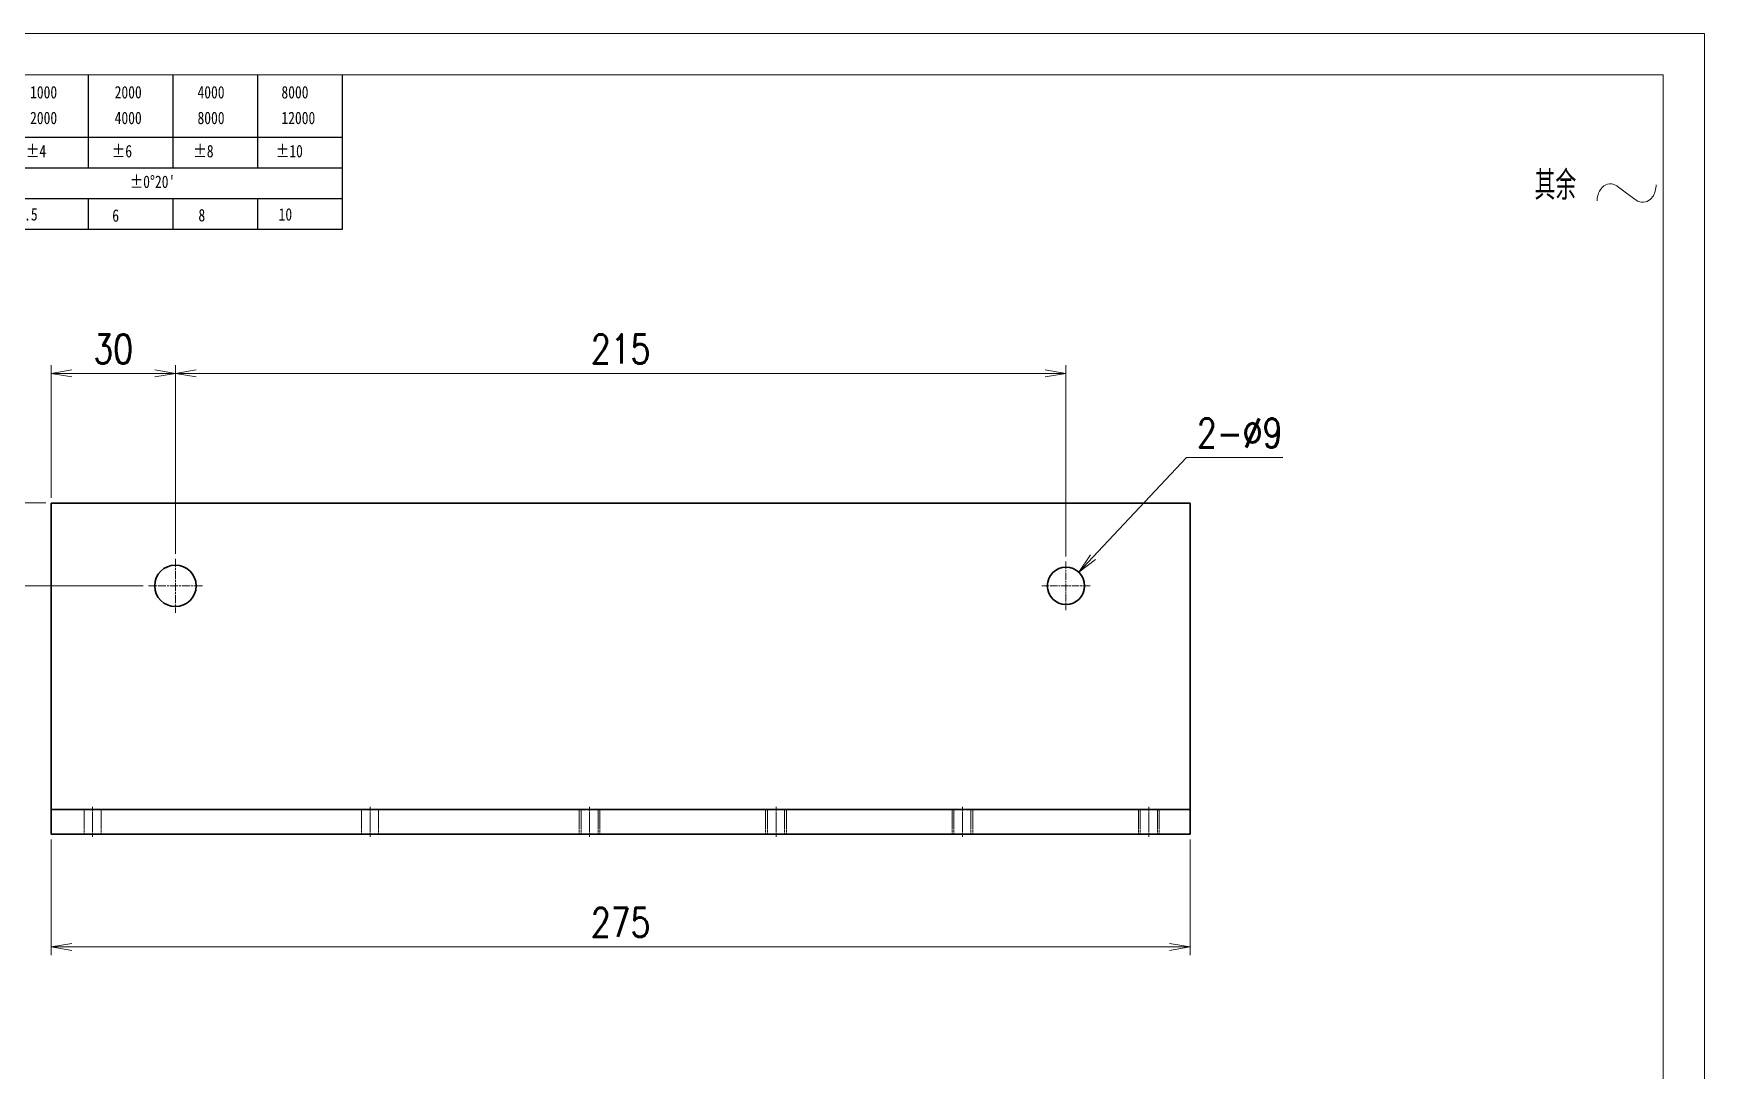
# Model space of a CAD drawing. Header units: inches. Extents: x 269 to 10986, y 1043 to 4337.
# Drawn here: x 2601.4 to 3004.8, y 3840.9 to 4091.4 of the extents above; entities that cross this region are included whole.
import ezdxf

# ---------------------------------------------------------------- set-up
doc = ezdxf.new("R2010")
doc.units = ezdxf.units.IN
doc.header["$MEASUREMENT"] = 0
for name, pattern in [('AM_ISO02W050x2', [3.75, 3, -0.75]), ('AM_ISO08W050x2', [9, 6, -0.75, 1.5, -0.75]), ('DOT2', [0.125, 0, -0.125])]:
    doc.linetypes.add(name, pattern=pattern)
for name, color, linetype, lineweight in [('中心线', 2, 'AM_ISO08W050x2', 18), ('图框', 7, 'Continuous', 18), ('标注线', 3, 'Continuous', 18), ('粗实线', 7, 'Continuous', 35), ('虚线', 1, 'AM_ISO02W050x2', 18)]:
    doc.layers.add(name, color=color, linetype=linetype, lineweight=lineweight)
doc.layers.add('图\\M+19E79\\M+195B6\\M+18E9A', color=7, linetype='Continuous')
doc.layers.add('打印', color=7, linetype='Continuous', lineweight=15, plot=False)
doc.layers.add('打印-禁用', color=7, linetype='Continuous', lineweight=15, plot=False)
doc.styles.add('DIM', font='romans.shx', dxfattribs={"width": 0.8, "bigfont": 'bigfont.shx'})
doc.styles.add('国标', font='simfang.ttf', dxfattribs={"width": 0.8})
doc.styles.add('机械长仿宋', font='gbenor.shx', dxfattribs={"height": 1, "bigfont": 'gbcbig.shx'})
doc.dimstyles.new('XR 1-2$0', dxfattribs={"dimscale": 2, "dimtxt": 3.5, "dimasz": 2.5, "dimexe": 1, "dimexo": 0.625, "dimgap": 1.2, "dimtad": 1, "dimdsep": 46, "dimtxsty": 'DIM', "dimblk": 'OPEN', "dimcen": 0, "dimclrd": 8, "dimclre": 8, "dimclrt": 2, "dimazin": 2, "dimtfac": 0.5, "dimtmove": 0, "dimatfit": 3, "dimldrblk": 'OPEN', "dimfxl": 0, "dimtolj": 2, "dimlwd": 13, "dimlwe": 13, "dimarcsym": 0})
doc.dimstyles.new('XR 1-2$3', dxfattribs={"dimscale": 2, "dimtxt": 3.5, "dimasz": 2.5, "dimexe": 1, "dimexo": 0.625, "dimgap": 1.2, "dimtad": 1, "dimtoh": 1, "dimdsep": 46, "dimtxsty": 'DIM', "dimblk": 'OPEN', "dimcen": 0, "dimclrd": 8, "dimclre": 8, "dimclrt": 2, "dimazin": 2, "dimtfac": 0.5, "dimtofl": 0, "dimtmove": 0, "dimatfit": 3, "dimldrblk": 'OPEN', "dimfxl": 0, "dimtolj": 2, "dimlwd": 18, "dimlwe": 18, "dimarcsym": 0})

# ---------------------------------------------------------------- blocks, each defined once
blk = doc.blocks.new('GZDEH零件A3图框V01版')
at = {"layer": '图\\M+19E79\\M+195B6\\M+18E9A', "color": 9}
for p, q in [((3082.42, -1561.98), (3082.42, -1554.46)), ((3092.64, -1561.98), (3092.64, -1554.46)), ((3102.86, -1561.98), (3102.86, -1554.46)), ((3113.09, -1573.08), (3113.09, -1554.46)), ((2996.09, -1561.98), (3113.09, -1561.98)), ((3082.42, -1565.68), (3082.42, -1561.98)), ((3092.64, -1565.68), (3092.64, -1561.98)), ((3102.86, -1565.68), (3102.86, -1561.98)), ((2996.09, -1565.68), (3113.09, -1565.68)), ((2996.09, -1569.38), (3113.09, -1569.38)), ((3092.64, -1573.08), (3092.64, -1569.38)), ((3102.86, -1573.08), (3102.86, -1569.38)), ((3082.42, -1573.08), (3082.42, -1569.48)), ((2990.09, -1573.08), (3113.09, -1573.08))]:
    blk.add_line(p, q, dxfattribs=at)
at = {"layer": '图框', "linetype": 'Continuous'}
for p, q in [((3272.49, -1554.46), (2882.49, -1554.46)), ((3272.49, -1832.96), (3272.49, -1554.46))]:
    blk.add_line(p, q, dxfattribs=at)
at = {"layer": '打印-禁用', "linetype": 'Continuous'}
for p, q in [((3277.49, -1549.46), (2857.49, -1549.46)), ((3277.49, -1846.46), (3277.49, -1549.46))]:
    blk.add_line(p, q, dxfattribs=at)
at = {"layer": '图\\M+19E79\\M+195B6\\M+18E9A', "color": 9, "style": '国标', "width": 0.8}
for s, p in [('1000', (3075.36, -1557.31)), ('2000', (3085.57, -1557.31)), ('4000', (3095.57, -1557.31)), ('8000', (3105.7, -1557.31)), ('2000', (3075.36, -1560.41)), ('4000', (3085.57, -1560.41)), ('8000', (3095.57, -1560.41)), ('12000', (3105.7, -1560.41)), ('±4', (3074.85, -1564.42)), ('±6', (3085.22, -1564.42)), ('±8', (3095.06, -1564.42)), ('±10', (3105.02, -1564.42)), ("±0%%D20'", (3087.38, -1568.12)), ('4.5', (3073.82, -1572.05)), ('6', (3085.28, -1572.19)), ('8', (3095.68, -1572.15)), ('10', (3105.36, -1572.06))]:
    blk.add_text(s, height=1.5, dxfattribs=at).set_placement(p)
blk = doc.blocks.new('DEH A3')
at = {"layer": '图框'}
blk.add_blockref('GZDEH零件A3图框V01版', (-2857.49, 1846.46), dxfattribs=at)
blk = doc.blocks.new('其余不去材料')
at = {"layer": '标注线', "color": 2, "lineweight": 13}
for points in [[(0, 0.17), (0.01, 0.48), (0.07, 0.79), (0.16, 1.09), (0.28, 1.36), (0.44, 1.6), (0.62, 1.8), (0.82, 1.97), (1.04, 2.09), (1.26, 2.17), (1.49, 2.21), (1.72, 2.21), (1.94, 2.17), (2.37, 1.97), (2.41, 1.95)], [(4.7, 0.27), (4.91, 0.14), (5.14, 0.05), (5.37, 0), (5.6, 0), (5.82, 0.04), (6.04, 0.11), (6.45, 0.38), (6.79, 0.8), (7.02, 1.34), (7.11, 1.95), (7.11, 2.09)], [(2.41, 1.95), (3.55, 1.11), (4.7, 0.27)]]:
    blk.add_lwpolyline(points, dxfattribs=at)
at = {"layer": '标注线', "color": 7, "linetype": 'DOT2', "style": '机械长仿宋'}
blk.add_text('其余', height=3.5, dxfattribs=at).set_placement((-7.56, 0.3))
blk = doc.blocks.new('_Open')
at = {"color": 0, "linetype": 'ByBlock', "lineweight": -2}
for p, q in [((-1, 0.167), (0, 0)), ((-1, -0.167), (0, 0)), ((0, 0), (-1, 0))]:
    blk.add_line(p, q, dxfattribs=at)
blk = doc.blocks.new('*D1128')
at = {"layer": 'Defpoints', "color": 0, "transparency": 16777216}
for p in [(2605.65, 3897.97), (2880.65, 3897.97), (2880.65, 3870.78)]:
    blk.add_point(p, dxfattribs=at)
at = {"layer": '标注线', "color": 8, "lineweight": 13, "transparency": 16777216}
for p, q in [((2605.65, 3896.72), (2605.65, 3868.78)), ((2880.65, 3896.72), (2880.65, 3868.78)), ((2610.65, 3870.78), (2875.65, 3870.78))]:
    blk.add_line(p, q, dxfattribs=at)
at = {"layer": '标注线', "color": 8, "lineweight": 13, "transparency": 16777216, "xscale": 5, "yscale": 5, "zscale": 5, "rotation": 180}
blk.add_blockref('_Open', (2605.65, 3870.78), dxfattribs=at)
at = {"layer": '标注线', "color": 8, "lineweight": 13, "transparency": 16777216, "xscale": 5, "yscale": 5, "zscale": 5}
blk.add_blockref('_Open', (2880.65, 3870.78), dxfattribs=at)
at = {"layer": '标注线', "color": 2, "transparency": 16777216, "insert": (2743.15, 3876.68), "char_height": 7, "attachment_point": 5, "style": 'DIM'}
blk.add_mtext('\\A2;275', dxfattribs=at)
blk = doc.blocks.new('*D1129')
at = {"layer": 'Defpoints', "color": 0, "transparency": 16777216}
for p in [(2605.65, 4009.26), (2605.65, 3977.97), (2635.65, 3964.47)]:
    blk.add_point(p, dxfattribs=at)
at = {"layer": '标注线', "color": 8, "lineweight": 13, "transparency": 16777216}
for p, q in [((2605.65, 3979.22), (2605.65, 4011.26)), ((2635.65, 3965.72), (2635.65, 4011.26)), ((2630.65, 4009.26), (2610.65, 4009.26))]:
    blk.add_line(p, q, dxfattribs=at)
at = {"layer": '标注线', "color": 8, "lineweight": 13, "transparency": 16777216, "xscale": 5, "yscale": 5, "zscale": 5, "rotation": 180}
blk.add_blockref('_Open', (2605.65, 4009.26), dxfattribs=at)
at = {"layer": '标注线', "color": 8, "lineweight": 13, "transparency": 16777216, "xscale": 5, "yscale": 5, "zscale": 5}
blk.add_blockref('_Open', (2635.65, 4009.26), dxfattribs=at)
at = {"layer": '标注线', "color": 2, "transparency": 16777216, "insert": (2620.65, 4015.16), "char_height": 7, "attachment_point": 5, "style": 'DIM'}
blk.add_mtext('\\A2;30', dxfattribs=at)
blk = doc.blocks.new('*D1130')
at = {"layer": 'Defpoints', "color": 0, "transparency": 16777216}
for p in [(2850.65, 4009.26), (2635.65, 3991.61), (2850.65, 3963.82)]:
    blk.add_point(p, dxfattribs=at)
at = {"layer": '标注线', "color": 8, "lineweight": 13, "transparency": 16777216}
for p, q in [((2635.65, 3992.86), (2635.65, 4011.26)), ((2850.65, 3965.07), (2850.65, 4011.26)), ((2640.65, 4009.26), (2845.65, 4009.26))]:
    blk.add_line(p, q, dxfattribs=at)
at = {"layer": '标注线', "color": 8, "lineweight": 13, "transparency": 16777216, "xscale": 5, "yscale": 5, "zscale": 5, "rotation": 180}
blk.add_blockref('_Open', (2635.65, 4009.26), dxfattribs=at)
at = {"layer": '标注线', "color": 8, "lineweight": 13, "transparency": 16777216, "xscale": 5, "yscale": 5, "zscale": 5}
blk.add_blockref('_Open', (2850.65, 4009.26), dxfattribs=at)
at = {"layer": '标注线', "color": 2, "transparency": 16777216, "insert": (2743.15, 4015.16), "char_height": 7, "attachment_point": 5, "style": 'DIM'}
blk.add_mtext('\\A2;215', dxfattribs=at)
blk = doc.blocks.new('*D1131')
at = {"layer": 'Defpoints', "color": 0, "transparency": 16777216}
for p in [(2579.94, 3977.97), (2605.65, 3977.97), (2629.15, 3957.97)]:
    blk.add_point(p, dxfattribs=at)
at = {"layer": '标注线', "color": 8, "lineweight": 13, "transparency": 16777216}
for p, q in [((2604.4, 3977.97), (2577.94, 3977.97)), ((2579.94, 3962.97), (2579.94, 3972.97)), ((2627.9, 3957.97), (2577.94, 3957.97))]:
    blk.add_line(p, q, dxfattribs=at)
at = {"layer": '标注线', "color": 8, "lineweight": 13, "transparency": 16777216, "xscale": 5, "yscale": 5, "zscale": 5}
for p, rotation in [((2579.94, 3977.97), 90), ((2579.94, 3957.97), 270)]:
    blk.add_blockref('_Open', p, dxfattribs=dict(at, rotation=rotation))
at = {"layer": '标注线', "color": 2, "transparency": 16777216, "insert": (2574.04, 3967.97), "char_height": 7, "attachment_point": 5, "rotation": 90, "style": 'DIM'}
blk.add_mtext('\\A2;20', dxfattribs=at)
blk = doc.blocks.new('*D1132')
at = {"layer": 'Defpoints', "color": 0, "transparency": 16777216}
for p in [(2853.74, 3961.25), (2847.57, 3954.69)]:
    blk.add_point(p, dxfattribs=at)
at = {"layer": '标注线', "color": 8, "lineweight": 18, "transparency": 16777216}
for p, q in [((2879.79, 3988.98), (2857.16, 3964.89)), ((2902.99, 3988.98), (2879.79, 3988.98))]:
    blk.add_line(p, q, dxfattribs=at)
at = {"layer": '标注线', "color": 8, "lineweight": 18, "transparency": 16777216, "xscale": 5, "yscale": 5, "zscale": 5, "rotation": 226.7855196825734}
blk.add_blockref('_Open', (2853.74, 3961.25), dxfattribs=at)
at = {"layer": '标注线', "color": 2, "transparency": 16777216, "insert": (2892.59, 3994.88), "char_height": 7, "attachment_point": 5, "style": 'DIM'}
blk.add_mtext('\\A2;2-%%c9', dxfattribs=at)

msp = doc.modelspace()

# ---------------------------------------------------------------- linework, layer by layer
at = {"layer": '中心线', "lineweight": 13, "ltscale": 0.325}
for p, q in [((2635.655, 3964.469), (2635.655, 3951.469)), ((2642.155, 3957.969), (2629.155, 3957.969))]:
    msp.add_line(p, q, dxfattribs=at)
at = {"layer": '中心线', "lineweight": 13, "ltscale": 0.2925}
msp.add_line((2850.655, 3963.819), (2850.655, 3952.119), dxfattribs=at)
at = {"layer": '中心线', "lineweight": 13, "ltscale": 0.292505}
msp.add_line((2856.505, 3957.969), (2844.805, 3957.969), dxfattribs=at)
at = {"layer": '中心线', "lineweight": 13, "ltscale": 0.18}
for p, q in [((2615.655, 3897.369), (2615.655, 3904.569)), ((2682.655, 3897.369), (2682.655, 3904.569)), ((2735.655, 3897.369), (2735.655, 3904.569)), ((2780.655, 3897.369), (2780.655, 3904.569)), ((2825.655, 3897.369), (2825.655, 3904.569)), ((2870.655, 3897.369), (2870.655, 3904.569))]:
    msp.add_line(p, q, dxfattribs=at)
at = {"layer": '打印'}
msp.add_lwpolyline([(2164.829, 4091.354), (3004.829, 4091.354), (3004.829, 3497.354), (2164.829, 3497.354)], close=True, dxfattribs=at)
at = {"layer": '粗实线'}
for p, q in [((2880.655, 3977.969), (2605.655, 3977.969)), ((2605.655, 3977.969), (2605.655, 3907.969)), ((2880.655, 3977.969), (2880.655, 3907.969)), ((2605.655, 3903.969), (2880.655, 3903.969)), ((2605.655, 3897.969), (2880.655, 3897.969))]:
    msp.add_line(p, q, dxfattribs=at)
at = {"layer": '粗实线', "ltscale": 0.070711}
for p, q in [((2605.655, 3905.14), (2605.655, 3907.969)), ((2880.655, 3905.14), (2880.655, 3907.969))]:
    msp.add_line(p, q, dxfattribs=at)
at = {"layer": '粗实线', "ltscale": 0.029289}
for p, q in [((2605.655, 3903.969), (2605.655, 3905.14)), ((2880.655, 3903.969), (2880.655, 3905.14))]:
    msp.add_line(p, q, dxfattribs=at)
at = {"layer": '粗实线', "ltscale": 0.15}
for p, q in [((2605.655, 3897.969), (2605.655, 3903.969)), ((2880.655, 3903.969), (2880.655, 3897.969))]:
    msp.add_line(p, q, dxfattribs=at)
at = {"layer": '粗实线'}
for centre, radius in [((2635.655, 3957.969), 5), ((2850.655, 3957.969), 4.5)]:
    msp.add_circle(centre, radius, dxfattribs=at)
at = {"layer": '虚线', "ltscale": 0.15}
for p, q in [((2613.588, 3897.969), (2613.588, 3903.969)), ((2613.588, 3897.969), (2613.588, 3903.969)), ((2617.722, 3897.969), (2617.722, 3903.969)), ((2617.722, 3897.969), (2617.722, 3903.969)), ((2680.588, 3897.969), (2680.588, 3903.969)), ((2680.588, 3897.969), (2680.588, 3903.969)), ((2684.722, 3897.969), (2684.722, 3903.969)), ((2684.722, 3897.969), (2684.722, 3903.969)), ((2733.155, 3897.969), (2733.155, 3903.969)), ((2733.155, 3897.969), (2733.155, 3903.969)), ((2733.588, 3897.969), (2733.588, 3903.969)), ((2733.588, 3897.969), (2733.588, 3903.969)), ((2737.722, 3897.969), (2737.722, 3903.969)), ((2737.722, 3897.969), (2737.722, 3903.969)), ((2738.155, 3897.969), (2738.155, 3903.969)), ((2738.155, 3897.969), (2738.155, 3903.969)), ((2778.155, 3897.969), (2778.155, 3903.969)), ((2778.155, 3897.969), (2778.155, 3903.969)), ((2778.588, 3897.969), (2778.588, 3903.969)), ((2778.588, 3897.969), (2778.588, 3903.969)), ((2782.722, 3897.969), (2782.722, 3903.969)), ((2782.722, 3897.969), (2782.722, 3903.969)), ((2783.155, 3897.969), (2783.155, 3903.969)), ((2783.155, 3897.969), (2783.155, 3903.969)), ((2823.155, 3897.969), (2823.155, 3903.969)), ((2823.155, 3897.969), (2823.155, 3903.969)), ((2823.588, 3897.969), (2823.588, 3903.969)), ((2823.588, 3897.969), (2823.588, 3903.969)), ((2827.722, 3897.969), (2827.722, 3903.969)), ((2827.722, 3897.969), (2827.722, 3903.969)), ((2828.155, 3897.969), (2828.155, 3903.969)), ((2828.155, 3897.969), (2828.155, 3903.969)), ((2868.155, 3897.969), (2868.155, 3903.969)), ((2868.155, 3897.969), (2868.155, 3903.969)), ((2868.588, 3897.969), (2868.588, 3903.969)), ((2868.588, 3897.969), (2868.588, 3903.969)), ((2872.722, 3897.969), (2872.722, 3903.969)), ((2872.722, 3897.969), (2872.722, 3903.969)), ((2873.155, 3897.969), (2873.155, 3903.969)), ((2873.155, 3897.969), (2873.155, 3903.969))]:
    msp.add_line(p, q, dxfattribs=at)

# ---------------------------------------------------------------- block references
at = {"layer": '图框', "xscale": 2, "yscale": 2, "zscale": 2}
msp.add_blockref('DEH A3', (2164.829, 3497.354), dxfattribs=at)
at = {"layer": '标注线', "xscale": 2, "yscale": 2, "zscale": 2}
msp.add_blockref('其余不去材料', (2978.893, 4050.577), dxfattribs=at)

# ---------------------------------------------------------------- dimensions: what is measured, and where the dimension line sits
at = {"layer": '标注线'}
for base, p1, p2, picture, middle in [((2605.655, 4009.263), (2635.655, 3964.469), (2605.655, 3977.969), '*D1129', (2620.655, 4015.163)), ((2850.655, 4009.263), (2635.655, 3991.612), (2850.655, 3963.819), '*D1130', (2743.155, 4015.163)), ((2880.655, 3870.778), (2605.655, 3897.969), (2880.655, 3897.969), '*D1128', (2743.155, 3876.678))]:
    dim = msp.add_linear_dim(base=base, p1=p1, p2=p2, dimstyle='XR 1-2$0', dxfattribs=at)
    dim.commit()
    dim.dimension.update_dxf_attribs({"geometry": picture, "text_midpoint": middle})
dim = msp.add_diameter_dim_2p(p1=(2847.573, 3954.689), p2=(2853.736, 3961.248), dimstyle='XR 1-2$3', override={"dimpost": '2-%%c<>'}, dxfattribs=at)
dim.commit()
dim.dimension.update_dxf_attribs({"geometry": '*D1132', "text_midpoint": (2892.591, 3988.98), "dimtype": 163})
dim = msp.add_linear_dim(base=(2579.936, 3977.969), p1=(2629.155, 3957.969), p2=(2605.655, 3977.969), angle=90, dimstyle='XR 1-2$0', dxfattribs=at)
dim.commit()
dim.dimension.update_dxf_attribs({"geometry": '*D1131', "text_midpoint": (2574.036, 3967.969)})

doc.saveas('drawing.dxf')
